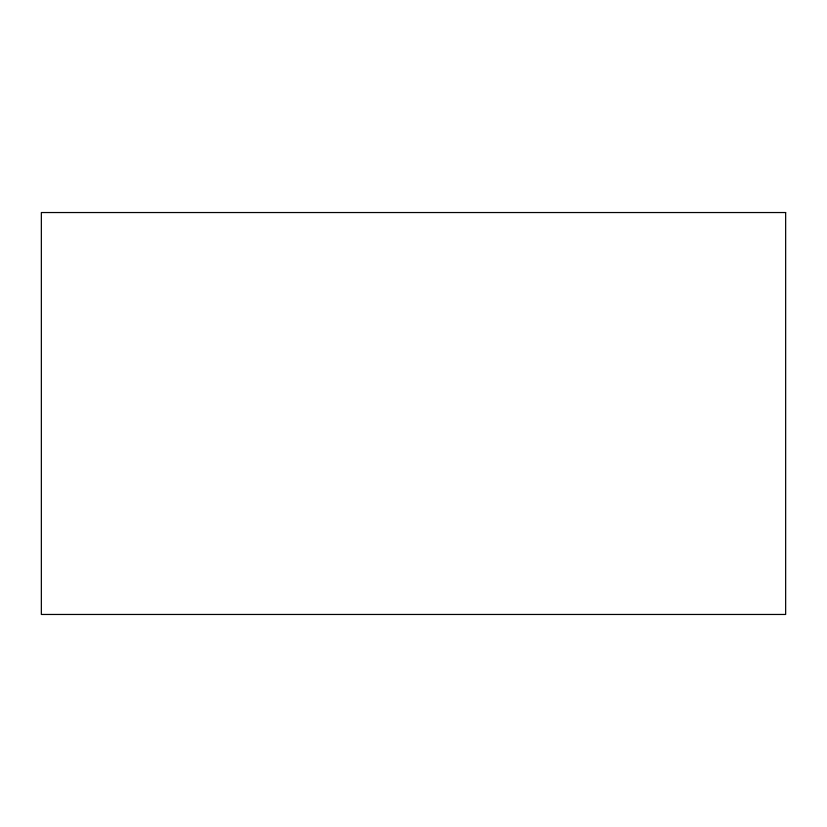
<?xml version="1.0" encoding="UTF-8"?>
<svg xmlns="http://www.w3.org/2000/svg" width="827" height="827" viewBox="0 0 827 827"><rect width="100%" height="100%" fill="white"/><g stroke="black" fill="none" stroke-linecap="round" stroke-linejoin="round"><path stroke-width="1.24" d="M785.65 212.539L41.35 212.539L41.35 614.461L785.65 614.461L785.65 212.539"/></g></svg>
